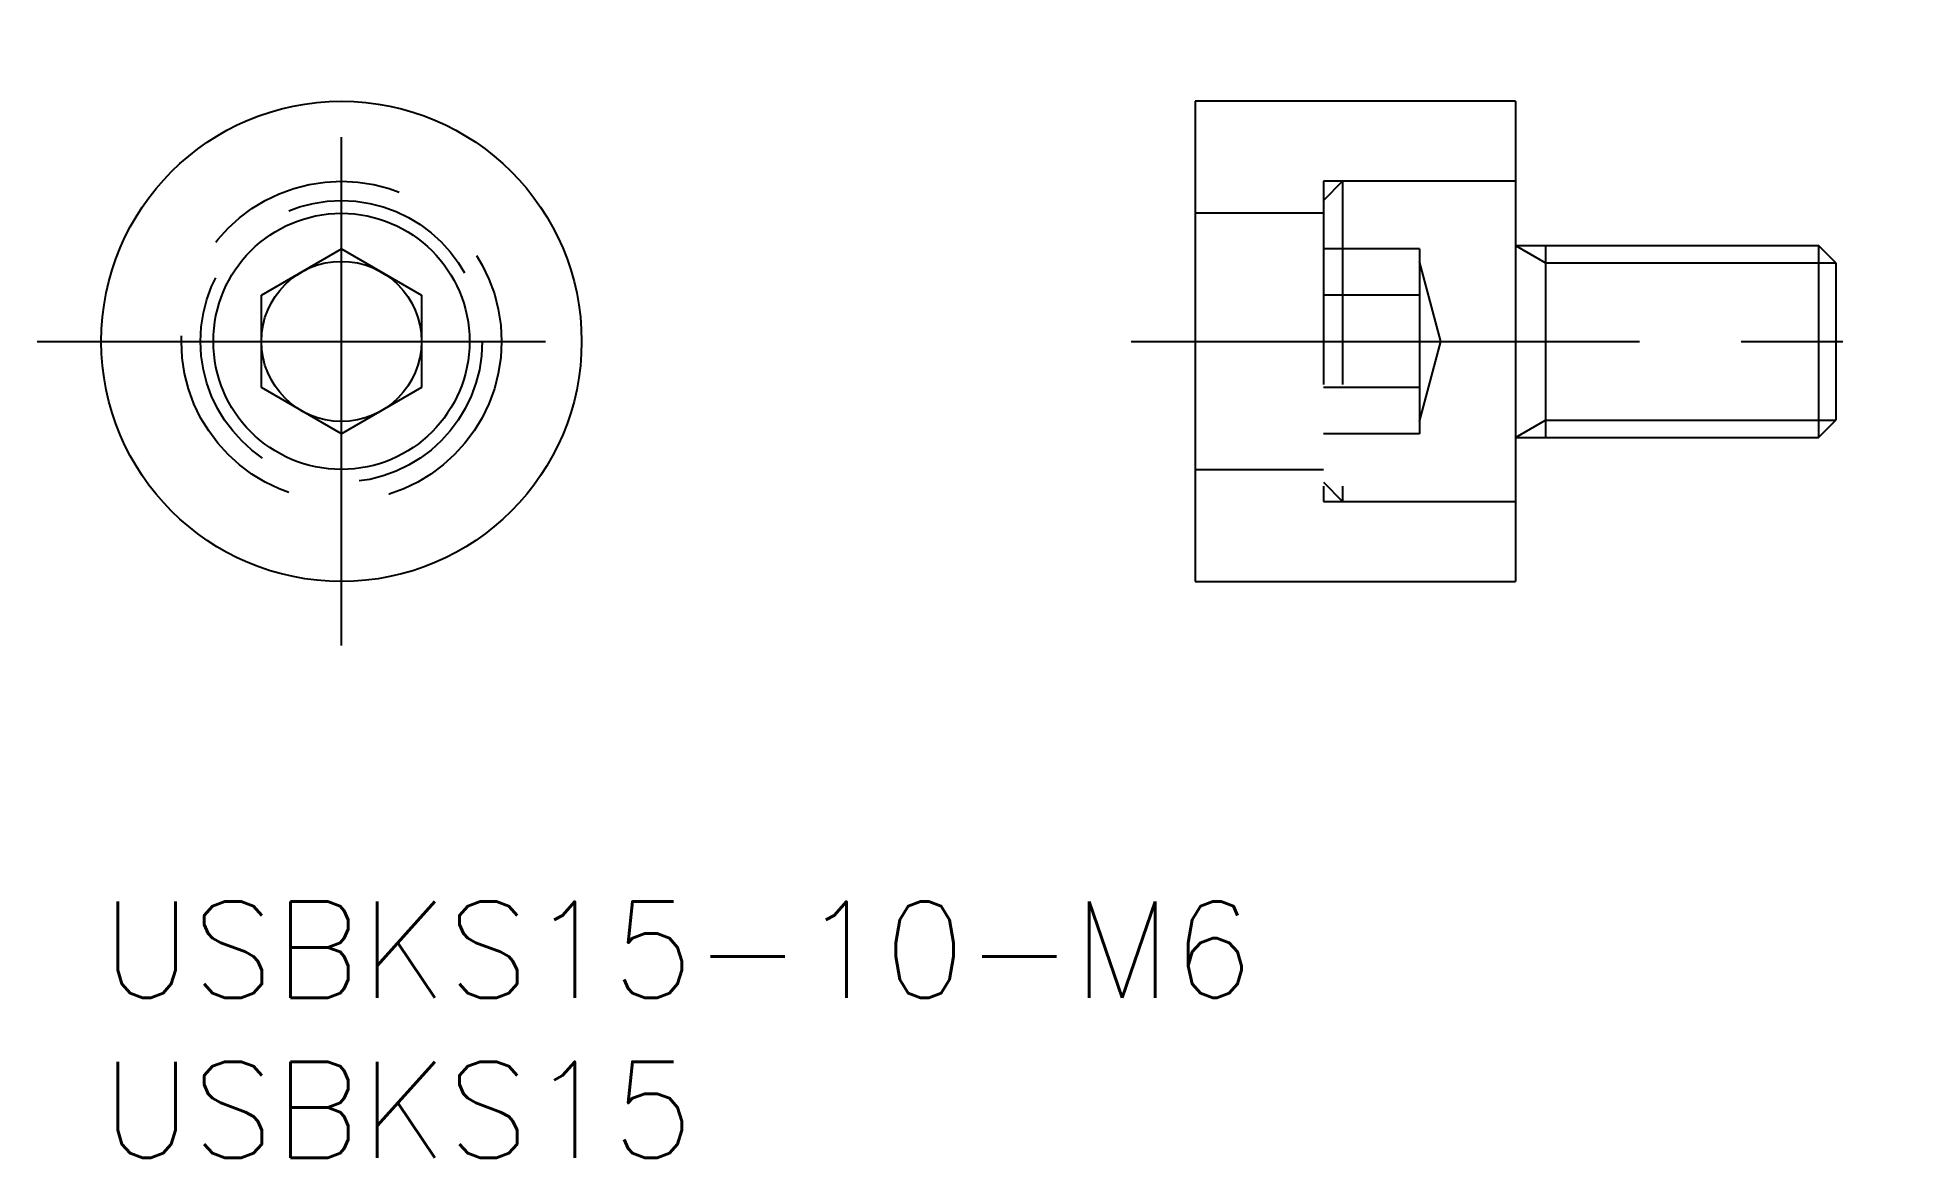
# Model space of a CAD drawing. Extents: x -2 to 56.2, y -8 to 27.
import ezdxf

# ---------------------------------------------------------------- set-up
doc = ezdxf.new("R2010")
doc.units = 0
doc.header["$LTSCALE"] = 0.5
doc.linetypes.add('CENTER', pattern=[50.8, 31.75, -6.35, 6.35, -6.35])
doc.linetypes.add('DASHED', pattern=[19.05, 12.7, -6.35])
for name, color, linetype in [('MSM_CENTER', 1, 'CENTER'), ('MSM_CONTINUOUS', 7, 'CONTINUOUS'), ('MSM_DASHED', 4, 'DASHED'), ('MSM_NARROW', 5, 'CONTINUOUS'), ('MSM_PART_NUMBER', 7, 'CONTINUOUS')]:
    doc.layers.add(name, color=color, linetype=linetype)
doc.styles.get("Standard").update_dxf_attribs({"font": 'txt.shx', "height": 1, "bigfont": 'bigfont.shx'})

# ---------------------------------------------------------------- blocks, each defined once
blk = doc.blocks.new('*U13')
at = {"layer": 'MSM_PART_NUMBER'}
blk.add_text('USBKS15-10-M6', height=3, dxfattribs=at).set_placement((0, -3))
blk = doc.blocks.new('*U14')
at = {"layer": 'MSM_PART_NUMBER'}
blk.add_text('USBKS15', height=3, dxfattribs=at).set_placement((0, -8))

msp = doc.modelspace()

# ---------------------------------------------------------------- linework, layer by layer
at = {"layer": 'MSM_CENTER'}
for p, q in [((7.5, 8), (7.5, 27)), ((-2, 17.5), (17, 17.5)), ((32.167, 17.5), (56.167, 17.5))]:
    msp.add_line(p, q, dxfattribs=at)
at = {"layer": 'MSM_CONTINUOUS'}
for p, q in [((44.167, 25), (34.167, 25)), ((34.167, 25), (34.167, 10)), ((44.167, 25), (44.167, 10)), ((5, 18.943), (7.5, 20.387)), ((7.5, 20.387), (10, 18.943)), ((44.167, 20.5), (53.626, 20.5)), ((45.105, 20.5), (45.105, 14.5)), ((54.167, 19.958), (53.626, 20.5)), ((53.626, 20.5), (53.626, 14.5)), ((54.167, 19.958), (54.167, 15.041)), ((5, 16.057), (5, 18.943)), ((10, 18.943), (10, 16.057)), ((7.5, 14.613), (5, 16.057)), ((10, 16.057), (7.5, 14.613)), ((53.626, 14.5), (54.167, 15.041)), ((44.167, 14.5), (53.626, 14.5)), ((34.167, 10), (44.167, 10))]:
    msp.add_line(p, q, dxfattribs=at)
for radius in [7.5, 4, 2.5]:
    msp.add_circle((7.5, 17.5), radius, dxfattribs=at)
at = {"layer": 'MSM_DASHED'}
for p, q in [((38.767, 22.5), (38.167, 21.9)), ((44.167, 22.5), (38.167, 22.5)), ((38.167, 22.5), (38.167, 12.5)), ((38.767, 22.5), (38.767, 12.5)), ((38.167, 21.5), (34.167, 21.5)), ((41.167, 20.387), (38.167, 20.387)), ((41.167, 20.387), (41.167, 14.613)), ((41.837, 17.5), (41.167, 20)), ((41.167, 18.943), (38.167, 18.943)), ((41.167, 15), (41.837, 17.5)), ((41.167, 16.057), (38.167, 16.057)), ((41.167, 14.613), (38.167, 14.613)), ((34.167, 13.5), (38.167, 13.5)), ((38.167, 13.1), (38.767, 12.5)), ((38.167, 12.5), (44.167, 12.5))]:
    msp.add_line(p, q, dxfattribs=at)
for radius in [5, 4.4]:
    msp.add_circle((7.5, 17.5), radius, dxfattribs=at)
at = {"layer": 'MSM_NARROW'}
for p, q in [((44.167, 20.5), (45.105, 19.958)), ((45.105, 19.958), (54.167, 19.958)), ((44.167, 14.5), (45.105, 15.041)), ((45.105, 15.041), (54.167, 15.041))]:
    msp.add_line(p, q, dxfattribs=at)

# ---------------------------------------------------------------- block references
at = {"layer": 'MSM_CONTINUOUS'}
for name in ['*U13', '*U14']:
    msp.add_blockref(name, (0, 0), dxfattribs=at)

doc.saveas('drawing.dxf')
